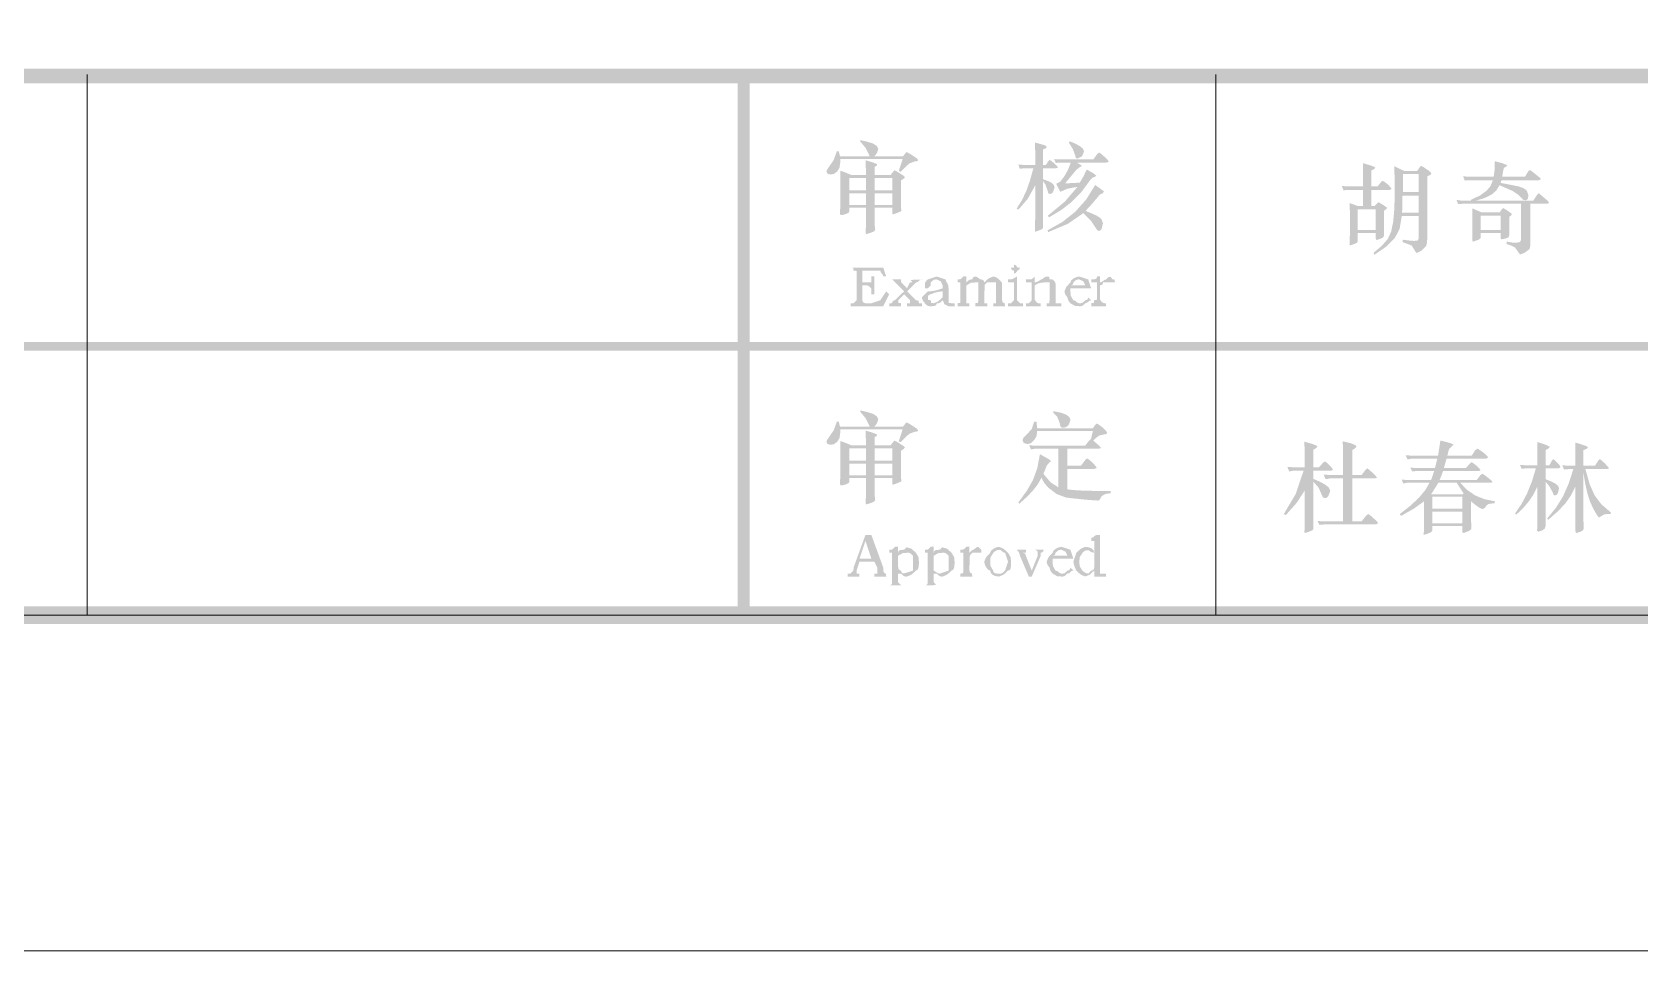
# Model space of a CAD drawing. Header units: millimetres. Extents: x 6 to 291, y 4 to 206.
# Drawn here: x 181.08 to 203.99, y 3.98 to 17.07 of the extents above; entities that cross this region are included whole.
import ezdxf

# ---------------------------------------------------------------- set-up
doc = ezdxf.new("R2010")
doc.units = ezdxf.units.MM
doc.layers.add('C00-00-00', color=7, linetype='Continuous')

msp = doc.modelspace()

# ---------------------------------------------------------------- hatches: boundary and pattern name
at = {"layer": 'C00-00-00'}
h = msp.add_hatch(color=256, dxfattribs=at)
h.dxf.hatch_style = 2
h.paths.add_polyline_path([(286.342664, 16.340669), (286.342664, 16.552333), (101.388337, 16.340669)])
h = msp.add_hatch(color=256, dxfattribs=at)
h.dxf.hatch_style = 2
h.paths.add_polyline_path([(286.342664, 16.552333), (101.388337, 16.340669), (101.388337, 16.552333)])
h = msp.add_hatch(color=256, dxfattribs=at)
h.dxf.hatch_style = 2
h.paths.add_polyline_path([(191.304328, 16.467664), (191.135006, 16.467664), (191.304328, 8.762999)])
h = msp.add_hatch(color=256, dxfattribs=at)
h.dxf.hatch_style = 2
h.paths.add_polyline_path([(191.135006, 16.467664), (191.304328, 8.762999), (191.135006, 8.762999)])
h = msp.add_hatch(color=256, dxfattribs=at)
h.paths.add_polyline_path([(193.016951, 15.301042), (192.958385, 15.420931), (192.879148, 15.516016), (192.88466, 15.532552), (192.988013, 15.507748), (193.066561, 15.482943), (193.118926, 15.448492), (193.138219, 15.405773), (193.121682, 15.356164), (193.103768, 15.324469), (193.077585, 15.301042), (193.490997, 15.301042), (193.529582, 15.350651), (193.540606, 15.361676), (193.5661, 15.350651), (193.612264, 15.323091), (193.661184, 15.290018), (193.689434, 15.273481), (193.70597, 15.24592), (193.694257, 15.233518), (193.661873, 15.229384), (193.584703, 15.201823), (193.535783, 15.159793), (193.457924, 15.080556), (193.430363, 15.09158), (193.485484, 15.262457), (192.598028, 15.262457), (192.598028, 15.223872), (192.586314, 15.140501), (192.553931, 15.086068), (192.507077, 15.051617), (192.460224, 15.041971), (192.416127, 15.052995), (192.39959, 15.086068), (192.407858, 15.110184), (192.432663, 15.146702), (192.502943, 15.249366), (192.548418, 15.3727), (192.575979, 15.3727), (192.592516, 15.301042)])
h.paths.add_polyline_path([(192.752368, 15.036459), (192.96183, 15.036459), (192.96183, 15.119141), (192.956318, 15.24592), (193.066561, 15.212848), (193.104457, 15.197689), (193.121682, 15.190799), (193.11617, 15.16875), (193.088609, 15.152214), (193.088609, 15.036459), (193.314608, 15.036459), (193.353193, 15.086068), (193.369729, 15.102604), (193.393845, 15.090891), (193.446899, 15.058507), (193.499265, 15.024745), (193.518557, 15.003386), (193.503399, 14.985471), (193.463436, 14.959289), (193.463436, 14.667144), (193.463436, 14.567926), (193.466192, 14.540365), (193.468948, 14.529341), (193.463436, 14.518316), (193.435875, 14.507292), (193.380753, 14.485243), (193.35526, 14.475597), (193.342168, 14.474219), (193.336656, 14.50178), (193.336656, 14.567926), (193.088609, 14.567926), (193.088609, 14.408073), (193.088609, 14.308854), (193.094122, 14.253733), (193.077585, 14.231684), (193.022464, 14.209636), (192.967342, 14.193099), (192.956318, 14.209636), (192.96183, 14.292318), (192.96183, 14.397049), (192.96183, 14.567926), (192.724807, 14.567926), (192.724807, 14.518316), (192.719295, 14.50178), (192.691734, 14.485243), (192.642125, 14.468707), (192.60354, 14.463195), (192.592516, 14.479731), (192.598028, 14.617535), (192.598028, 14.959289), (192.598028, 15.097092), (192.685533, 15.064708)])
h.paths.add_polyline_path([(192.724807, 14.815973), (192.96183, 14.815973), (192.96183, 14.992361), (192.724807, 14.992361)])
h.paths.add_polyline_path([(193.088609, 14.815973), (193.336656, 14.815973), (193.336656, 14.992361), (193.088609, 14.992361)])
h.paths.add_polyline_path([(192.96183, 14.771875), (192.724807, 14.771875), (192.724807, 14.606511), (192.96183, 14.606511)])
h.paths.add_polyline_path([(193.336656, 14.771875), (193.088609, 14.771875), (193.088609, 14.606511), (193.336656, 14.606511)])
h = msp.add_hatch(color=256, dxfattribs=at)
h.paths.add_polyline_path([(195.866368, 15.516016), (195.954046, 15.478895), (196.017952, 15.442291), (196.057054, 15.40672), (196.070318, 15.3727), (196.042757, 15.301042), (195.976611, 15.267969), (195.954563, 15.278993), (195.943538, 15.317578), (195.909776, 15.40784), (195.855344, 15.493967)])
h.paths.add_polyline_path([(195.348226, 15.130165), (195.215934, 15.130165), (195.1553, 15.124653), (195.133252, 15.185287), (195.199398, 15.179775), (195.375787, 15.179775), (195.375787, 15.345139), (195.370274, 15.499479), (195.469493, 15.47123), (195.519103, 15.455382), (195.541151, 15.433334), (195.525993, 15.416797), (195.48603, 15.400261), (195.48603, 15.179775), (195.530127, 15.179775), (195.557688, 15.229384), (195.579736, 15.251433), (195.600407, 15.23903), (195.645882, 15.201823), (195.685845, 15.163238), (195.701004, 15.14119), (195.667931, 15.130165), (195.48603, 15.130165), (195.48603, 14.975825), (195.563889, 14.946197), (195.612809, 14.920703), (195.64037, 14.892454), (195.651394, 14.86007), (195.629346, 14.793924), (195.610053, 14.771875), (195.590761, 14.766363), (195.5632, 14.771875), (195.552175, 14.81046), (195.519103, 14.9021), (195.48603, 14.948264), (195.48603, 14.281294), (195.473627, 14.264757), (195.43642, 14.248221), (195.395768, 14.233062), (195.375787, 14.226172), (195.370274, 14.237196), (195.370274, 14.314367), (195.375787, 14.42461), (195.375787, 14.887631), (195.266922, 14.693327), (195.133252, 14.540365), (195.111203, 14.556901), (195.188373, 14.681614), (195.249007, 14.81046), (195.298616, 14.951709)])
h.paths.add_polyline_path([(195.882905, 15.212848), (195.712028, 15.212848), (195.667931, 15.207335), (195.645882, 15.262457), (195.701004, 15.256945), (196.20261, 15.256945), (196.257731, 15.334115), (196.285292, 15.356164), (196.318365, 15.334115), (196.367974, 15.290018), (196.406559, 15.251433), (196.423096, 15.229384), (196.412071, 15.216982), (196.384511, 15.212848), (195.965587, 15.212848), (196.022776, 15.179775), (196.042757, 15.163238), (196.009684, 15.146702), (195.960075, 15.108117), (195.800222, 14.915191), (196.009684, 14.926216), (196.059294, 15.009587), (196.108903, 15.113629), (196.210878, 15.055062), (196.246707, 15.025434), (196.224658, 15.008898), (196.191585, 14.997874), (196.164024, 14.970313), (196.028977, 14.787723), (195.893929, 14.650608), (195.74579, 14.536231), (195.568712, 14.430122), (195.557688, 14.457683), (195.798155, 14.657498), (195.976611, 14.865582), (195.885661, 14.849734), (195.827783, 14.838021), (195.767149, 14.81046), (195.739589, 14.799436), (195.728564, 14.799436), (195.712028, 14.832509), (195.673443, 14.909679), (195.728564, 14.93724), (195.753369, 14.966868), (195.79471, 15.025434), (195.840874, 15.106739)])
h.paths.add_polyline_path([(196.059294, 14.490756), (195.839496, 14.339171), (195.557688, 14.22066), (195.552175, 14.248221), (195.761982, 14.365268), (195.944916, 14.510737), (196.100979, 14.686179), (196.23017, 14.893143), (196.288048, 14.851113), (196.329389, 14.821485), (196.354194, 14.801503), (196.334901, 14.771875), (196.308718, 14.764985), (196.290804, 14.749827), (196.183317, 14.622358), (196.092366, 14.523828), (196.181939, 14.486621), (196.246707, 14.457683), (196.290804, 14.430811), (196.318365, 14.408073), (196.340413, 14.34744), (196.323877, 14.275782), (196.306651, 14.248221), (196.285292, 14.237196), (196.259109, 14.248221), (196.241195, 14.275782), (196.166781, 14.387403)])
h = msp.add_hatch(color=256, dxfattribs=at)
h.paths.add_polyline_path([(200.046657, 14.823853), (199.831683, 14.823853), (199.793098, 14.820408), (199.771049, 14.812828), (199.743488, 14.878974), (199.815146, 14.873462), (200.046657, 14.873462), (200.046657, 15.0719), (200.046657, 15.204191), (200.173436, 15.165606), (200.210643, 15.149759), (200.223046, 15.138045), (200.207198, 15.12082), (200.162412, 15.09946), (200.162412, 14.873462), (200.256119, 14.873462), (200.305728, 14.939608), (200.327777, 14.950632), (200.35327, 14.93823), (200.399435, 14.901023), (200.439398, 14.859682), (200.454556, 14.834877), (200.426995, 14.823853), (200.162412, 14.823853), (200.162412, 14.592342), (200.212021, 14.592342), (200.245094, 14.630927), (200.267143, 14.647464), (200.287814, 14.636439), (200.333289, 14.608879), (200.373252, 14.580629), (200.38841, 14.564781), (200.376697, 14.547556), (200.344313, 14.526196), (200.344313, 14.30571), (200.344313, 14.249211), (200.344313, 14.217516), (200.344313, 14.167906), (200.333289, 14.145858), (200.289192, 14.123809), (200.239582, 14.107273), (200.228558, 14.129321), (200.228558, 14.206492), (199.969487, 14.206492), (199.969487, 14.090736), (199.958462, 14.068688), (199.908853, 14.046639), (199.859244, 14.030103), (199.853732, 14.046639), (199.859244, 14.189955), (199.859244, 14.515172), (199.853732, 14.636439), (199.974999, 14.592342), (200.046657, 14.592342)])
h.paths.add_polyline_path([(199.969487, 14.548245), (199.969487, 14.250589), (200.228558, 14.250589), (200.228558, 14.548245)])
h.paths.add_polyline_path([(200.597872, 14.449026), (200.568933, 14.271259), (200.498653, 14.134834), (200.379453, 14.016322), (200.206509, 13.897811), (200.195485, 13.925372), (200.316063, 14.028725), (200.399435, 14.123809), (200.448355, 14.231296), (200.476605, 14.371856), (200.491763, 14.541355), (200.498653, 14.752195), (200.495897, 14.96648), (200.493141, 15.160094), (200.630945, 15.093948), (200.818358, 15.093948), (200.856943, 15.14907), (200.87348, 15.165606), (200.890016, 15.158027), (200.923089, 15.138045), (200.989235, 15.093948), (201.022308, 15.060875), (201.00646, 15.03676), (200.961674, 15.016778), (200.961674, 14.129321), (200.95754, 14.066621), (200.945138, 14.024591), (200.878992, 13.958445), (200.834895, 13.93364), (200.807334, 13.925372), (200.790798, 13.94742), (200.741188, 14.030103), (200.608896, 14.079712), (200.614409, 14.112785), (200.712938, 14.100383), (200.774261, 14.096248), (200.82387, 14.101761), (200.840407, 14.129321), (200.840407, 14.449026)])
h.paths.add_polyline_path([(200.614409, 15.049851), (200.614409, 14.79078), (200.840407, 14.79078), (200.840407, 15.049851)])
h.paths.add_polyline_path([(200.608896, 14.74117), (200.603384, 14.498636), (200.840407, 14.498636), (200.840407, 14.74117)])
h = msp.add_hatch(color=256, dxfattribs=at)
h.paths.add_polyline_path([(201.897418, 14.961656), (201.555665, 14.961656), (201.495031, 14.956144), (201.472982, 15.016778), (201.54464, 15.011266), (201.908442, 15.011266), (201.920845, 15.102905), (201.924979, 15.231752), (202.02971, 15.204191), (202.068295, 15.189033), (202.090343, 15.182143), (202.101368, 15.165606), (202.073807, 15.14907), (202.053825, 15.135978), (202.046246, 15.110485), (202.02971, 15.011266), (202.354927, 15.011266), (202.404536, 15.093948), (202.426585, 15.104972), (202.459658, 15.082924), (202.520291, 15.033314), (202.569901, 14.994729), (202.580925, 14.972681), (202.553364, 14.961656), (202.018685, 14.961656), (202.007661, 14.923071), (202.155111, 14.894133), (202.26122, 14.873462), (202.3315, 14.847968), (202.376975, 14.818341), (202.404536, 14.746683), (202.393512, 14.691561), (202.365951, 14.675025), (202.332878, 14.680537), (202.305317, 14.708097), (202.252263, 14.757707), (202.178538, 14.807316), (201.991125, 14.889998), (201.946338, 14.815584), (201.880882, 14.757707), (201.784419, 14.709475), (201.654883, 14.669512), (202.470682, 14.669512), (202.531316, 14.757707), (202.547852, 14.774243), (202.5637, 14.765975), (202.591949, 14.74117), (202.663607, 14.680537), (202.688412, 14.654354), (202.69668, 14.636439), (202.669119, 14.625415), (202.432097, 14.625415), (202.432097, 14.046639), (202.421073, 13.980493), (202.354927, 13.930884), (202.308762, 13.910902), (202.283269, 13.903323), (202.266732, 13.925372), (202.211611, 14.002542), (202.163379, 14.027347), (202.090343, 14.052151), (202.095856, 14.085224), (202.174404, 14.072822), (202.228147, 14.068688), (202.283269, 14.079712), (202.299805, 14.112785), (202.299805, 14.625415), (201.461958, 14.625415), (201.401324, 14.619903), (201.379276, 14.680537), (201.445422, 14.669512), (201.583225, 14.669512), (201.583225, 14.680537), (201.718962, 14.746683), (201.809224, 14.812828), (201.863656, 14.878974)])
h.paths.add_polyline_path([(201.732053, 14.504148), (201.996637, 14.504148), (202.024198, 14.548245), (202.040734, 14.564781), (202.057271, 14.557202), (202.090343, 14.537221), (202.145465, 14.498636), (202.167514, 14.476587), (202.156489, 14.459362), (202.128928, 14.438002), (202.128928, 14.300198), (202.128928, 14.173419), (202.117904, 14.145858), (202.073807, 14.129321), (202.018685, 14.118297), (202.007661, 14.134834), (202.007661, 14.206492), (201.721029, 14.206492), (201.721029, 14.140346), (201.715517, 14.129321), (201.693468, 14.112785), (201.643859, 14.096248), (201.610786, 14.085224), (201.605274, 14.101761), (201.605274, 14.156882), (201.605274, 14.239564), (201.605274, 14.443514), (201.605274, 14.559269)])
h.paths.add_polyline_path([(202.007661, 14.250589), (202.007661, 14.454538), (201.721029, 14.454538), (201.721029, 14.250589)])
h = msp.add_hatch(color=256, dxfattribs=at)
h.paths.add_polyline_path([(195.029665, 13.716007), (195.050832, 13.716007), (195.071999, 13.716007), (195.071999, 13.737174), (195.071999, 13.75834), (195.096473, 13.751726), (195.10904, 13.737174), (195.113671, 13.722622), (195.135499, 13.716007), (195.156665, 13.716007), (195.150051, 13.691533), (195.135499, 13.678965), (195.120947, 13.674335), (195.10904, 13.652507), (195.096473, 13.637955), (195.071999, 13.63134), (195.071999, 13.652507), (195.071999, 13.673674), (195.050832, 13.678965), (195.03628, 13.691533)])
h.paths.add_polyline_path([(194.987332, 13.50434), (194.987332, 13.546674), (195.050832, 13.551965), (195.114332, 13.589007), (195.114332, 13.25034), (195.132191, 13.232481), (195.156665, 13.208007), (195.198999, 13.208007), (195.198999, 13.165674), (194.987332, 13.165674), (194.987332, 13.208007), (195.029665, 13.208007), (195.047525, 13.225866), (195.071999, 13.25034), (195.071999, 13.292674), (195.071999, 13.50434)])
h = msp.add_hatch(color=256, dxfattribs=at)
h.dxf.hatch_style = 2
h.paths.add_polyline_path([(192.743661, 13.716007), (193.209328, 13.716007), (193.251661, 13.589007), (193.209328, 13.589007), (193.202713, 13.614142), (193.188161, 13.63134), (193.173609, 13.648538), (193.166995, 13.673674), (193.039995, 13.673674), (192.912995, 13.673674), (192.912995, 13.50434), (192.955328, 13.50434), (192.997661, 13.50434), (193.039995, 13.50434), (193.039995, 13.530799), (193.039995, 13.589007), (193.082328, 13.589007), (193.082328, 13.335007), (193.039995, 13.335007), (193.039995, 13.37734), (193.039995, 13.398507), (193.039995, 13.419674), (193.014859, 13.444148), (192.997661, 13.456715), (192.980463, 13.461346), (192.955328, 13.462007), (192.912995, 13.462007), (192.912995, 13.292674), (192.912995, 13.255632), (192.913656, 13.243726), (192.918286, 13.229174), (192.930854, 13.214622), (192.955328, 13.208007), (193.039995, 13.208007), (193.103495, 13.229174), (193.166995, 13.25034), (193.209328, 13.31384), (193.251661, 13.37734), (193.293995, 13.335007), (193.209328, 13.165674), (192.743661, 13.165674), (192.743661, 13.208007), (192.785995, 13.208007), (192.803854, 13.225866), (192.828328, 13.25034), (192.828328, 13.292674), (192.828328, 13.63134), (192.828328, 13.668382), (192.785995, 13.673674), (192.780703, 13.710715)])
h = msp.add_hatch(color=256, dxfattribs=at)
h.dxf.hatch_style = 2
h.paths.add_polyline_path([(193.336326, 13.54667), (193.505659, 13.54667), (193.484492, 13.54667), (193.463326, 13.54667), (193.463326, 13.509628), (193.547992, 13.41967), (193.590326, 13.504336), (193.627367, 13.504336), (193.611492, 13.525503), (193.59694, 13.540055), (193.759659, 13.54667), (193.734524, 13.540055), (193.717326, 13.525503), (193.700128, 13.510951), (193.674992, 13.504336), (193.547992, 13.377336), (193.674992, 13.250336), (193.712034, 13.245045), (193.717326, 13.208003), (193.738492, 13.208003), (193.759659, 13.208003), (193.759659, 13.16567), (193.547992, 13.16567), (193.547992, 13.208003), (193.590326, 13.208003), (193.590326, 13.250336), (193.505659, 13.335003), (193.420992, 13.250336), (193.426284, 13.213295), (193.463326, 13.208003), (193.463326, 13.16567), (193.293992, 13.16567), (193.293992, 13.208003), (193.331034, 13.208003), (193.34294, 13.232477), (193.357492, 13.245045), (193.372044, 13.249675), (193.505659, 13.377336), (193.378659, 13.504336), (193.354185, 13.52881)])
h = msp.add_hatch(color=256, dxfattribs=at)
h.paths.add_polyline_path([(194.056001, 13.419675), (194.056001, 13.462008), (194.029542, 13.520217), (193.971334, 13.546675), (193.946198, 13.546013), (193.929001, 13.541383), (193.911803, 13.528816), (193.886667, 13.504342), (193.886667, 13.462008), (193.868808, 13.444149), (193.844334, 13.419675), (193.823167, 13.419675), (193.802001, 13.419675), (193.802001, 13.456717), (193.802662, 13.487144), (193.807292, 13.504342), (193.81986, 13.52154), (193.844334, 13.546675), (193.907834, 13.567842), (193.971334, 13.589008), (194.034834, 13.567842), (194.098334, 13.546675), (194.104948, 13.520878), (194.119501, 13.49905), (194.134053, 13.469284), (194.140667, 13.419675), (194.140667, 13.292675), (194.140667, 13.255633), (194.140667, 13.2133), (194.183001, 13.208008), (194.225334, 13.208008), (194.225334, 13.165675), (194.183001, 13.165675), (194.140667, 13.165675), (194.082459, 13.192133), (194.056001, 13.250342), (194.030865, 13.225868), (194.013667, 13.2133), (193.996469, 13.20867), (193.971334, 13.208008), (193.964058, 13.183534), (193.944876, 13.170967), (193.917756, 13.166336), (193.886667, 13.165675), (193.861532, 13.166336), (193.844334, 13.170967), (193.827136, 13.183534), (193.802001, 13.208008), (193.780834, 13.234467), (193.766282, 13.261586), (193.759667, 13.292675), (193.786126, 13.319133), (193.813245, 13.346253), (193.844334, 13.377342), (193.877407, 13.378003), (193.918417, 13.382633), (193.975303, 13.395201)])
h.paths.add_polyline_path([(194.056001, 13.377342), (193.993823, 13.370727), (193.939584, 13.356175), (193.901219, 13.341623), (193.886667, 13.335008), (193.862193, 13.328394), (193.849626, 13.313842), (193.844995, 13.29929), (193.849626, 13.255633), (193.886667, 13.250342), (193.891959, 13.2133), (193.929001, 13.208008), (193.992501, 13.234467), (194.056001, 13.292675)])
h = msp.add_hatch(color=256, dxfattribs=at)
h.dxf.hatch_style = 2
h.paths.add_polyline_path([(194.267664, 13.504343), (194.267664, 13.546677), (194.292799, 13.547338), (194.309997, 13.551968), (194.327195, 13.564536), (194.352331, 13.58901), (194.394664, 13.58901), (194.394664, 13.504343), (194.419799, 13.528817), (194.436997, 13.541385), (194.454195, 13.546015), (194.479331, 13.546677), (194.485945, 13.571151), (194.500497, 13.583718), (194.515049, 13.588349), (194.546799, 13.582396), (194.563997, 13.567843), (194.581195, 13.553291), (194.606331, 13.546677), (194.627497, 13.541385), (194.642049, 13.528817), (194.648664, 13.504343), (194.712164, 13.562552), (194.775664, 13.58901), (194.806753, 13.582396), (194.833872, 13.567843), (194.853055, 13.553291), (194.884805, 13.521541), (194.897372, 13.504343), (194.902003, 13.487146), (194.902664, 13.46201), (194.902664, 13.292677), (194.902664, 13.255635), (194.909279, 13.22587), (194.923831, 13.213302), (194.938383, 13.208672), (194.944997, 13.165677), (194.775664, 13.165677), (194.775664, 13.20801), (194.796831, 13.20801), (194.817997, 13.20801), (194.817997, 13.250343), (194.817997, 13.292677), (194.817997, 13.46201), (194.817997, 13.483177), (194.817997, 13.504343), (194.796831, 13.504343), (194.775664, 13.504343), (194.733331, 13.504343), (194.690997, 13.504343), (194.669831, 13.483177), (194.655279, 13.468625), (194.648664, 13.292677), (194.648664, 13.250343), (194.648664, 13.20801), (194.669831, 13.20801), (194.690997, 13.20801), (194.690997, 13.165677), (194.521664, 13.165677), (194.521664, 13.20801), (194.558706, 13.213302), (194.563997, 13.250343), (194.563997, 13.292677), (194.563997, 13.46201), (194.563997, 13.483177), (194.563997, 13.504343), (194.542831, 13.504343), (194.521664, 13.504343), (194.458164, 13.499052), (194.394664, 13.46201), (194.394664, 13.250343), (194.394664, 13.20801), (194.415831, 13.20801), (194.436997, 13.20801), (194.436997, 13.165677), (194.267664, 13.165677), (194.267664, 13.20801), (194.304706, 13.213302), (194.309997, 13.250343), (194.309997, 13.292677), (194.309997, 13.504343)])
h = msp.add_hatch(color=256, dxfattribs=at)
h.dxf.hatch_style = 2
h.paths.add_polyline_path([(195.241329, 13.504343), (195.241329, 13.546677), (195.278371, 13.546677), (195.308798, 13.547338), (195.325996, 13.551968), (195.343193, 13.564536), (195.368329, 13.58901), (195.368329, 13.504343), (195.399417, 13.510958), (195.426537, 13.52551), (195.445719, 13.540062), (195.478131, 13.553291), (195.495329, 13.567843), (195.512527, 13.582396), (195.537662, 13.58901), (195.574704, 13.583718), (195.579996, 13.546677), (195.617037, 13.546677), (195.628943, 13.540062), (195.643496, 13.52551), (195.658048, 13.510958), (195.664662, 13.483177), (195.664662, 13.46201), (195.664662, 13.292677), (195.664662, 13.255635), (195.664662, 13.229177), (195.664662, 13.20801), (195.706996, 13.20801), (195.749329, 13.20801), (195.749329, 13.165677), (195.537662, 13.165677), (195.537662, 13.20801), (195.574704, 13.20801), (195.579996, 13.250343), (195.579996, 13.292677), (195.579996, 13.419677), (195.579996, 13.46201), (195.579996, 13.504343), (195.542954, 13.504343), (195.499298, 13.503682), (195.452996, 13.499052), (195.406693, 13.486484), (195.368329, 13.46201), (195.368329, 13.292677), (195.368329, 13.255635), (195.392803, 13.22587), (195.405371, 13.213302), (195.415954, 13.20801), (195.452996, 13.20801), (195.452996, 13.165677), (195.241329, 13.165677), (195.241329, 13.20801), (195.278371, 13.20801), (195.290277, 13.214625), (195.304829, 13.229177), (195.319381, 13.243729), (195.325996, 13.255635), (195.325996, 13.292677), (195.325996, 13.504343)])
h = msp.add_hatch(color=256, dxfattribs=at)
h.paths.add_polyline_path([(196.130341, 13.292664), (196.172674, 13.250331), (196.147539, 13.243716), (196.130341, 13.229164), (196.113143, 13.214612), (196.088008, 13.207997), (196.062872, 13.183523), (196.045674, 13.170956), (196.028476, 13.166325), (196.003341, 13.165664), (195.939841, 13.170956), (195.876341, 13.207997), (195.855174, 13.234456), (195.840622, 13.261575), (195.834008, 13.292664), (195.812841, 13.319122), (195.798289, 13.346242), (195.791674, 13.377331), (195.818133, 13.440831), (195.876341, 13.504331), (195.890232, 13.535419), (195.923966, 13.562539), (195.965638, 13.581721), (196.003341, 13.588997), (196.066841, 13.567831), (196.130341, 13.546664), (196.151508, 13.483164), (196.172674, 13.419664), (195.876341, 13.419664), (195.876341, 13.382622), (195.881633, 13.313831), (195.918674, 13.250331), (195.94381, 13.243716), (195.961008, 13.229164), (195.978206, 13.214612), (196.003341, 13.207997), (196.028476, 13.208659), (196.045674, 13.213289), (196.062872, 13.225857), (196.088008, 13.250331), (196.109174, 13.255622), (196.123726, 13.26819)])
h.paths.add_polyline_path([(196.088008, 13.461997), (196.061549, 13.520206), (196.003341, 13.546664), (195.978206, 13.546002), (195.961008, 13.541372), (195.94381, 13.528804), (195.918674, 13.504331), (195.913383, 13.483164), (195.900815, 13.468612), (195.876341, 13.461997)])
h = msp.add_hatch(color=256, dxfattribs=at)
h.dxf.hatch_style = 2
h.paths.add_polyline_path([(196.172667, 13.504343), (196.172667, 13.546677), (196.203756, 13.547338), (196.230876, 13.551968), (196.250058, 13.564536), (196.257334, 13.58901), (196.299667, 13.58901), (196.299667, 13.504343), (196.324803, 13.510958), (196.342001, 13.52551), (196.359198, 13.540062), (196.384334, 13.546677), (196.405501, 13.567843), (196.420053, 13.582396), (196.451141, 13.582396), (196.463709, 13.567843), (196.468339, 13.553291), (196.506042, 13.541385), (196.511334, 13.504343), (196.469001, 13.504343), (196.447834, 13.504343), (196.426667, 13.504343), (196.384334, 13.504343), (196.342001, 13.504343), (196.336709, 13.483177), (196.324141, 13.468625), (196.299667, 13.46201), (196.299667, 13.292677), (196.299667, 13.255635), (196.324803, 13.22587), (196.342001, 13.213302), (196.359198, 13.208672), (196.384334, 13.20801), (196.384334, 13.165677), (196.172667, 13.165677), (196.172667, 13.20801), (196.209709, 13.213302), (196.215001, 13.250343), (196.252042, 13.255635), (196.257334, 13.292677), (196.257334, 13.504343)])
h = msp.add_hatch(color=256, dxfattribs=at)
h.dxf.hatch_style = 2
h.paths.add_polyline_path([(139.784669, 12.657674), (139.784669, 12.530663), (286.342664, 12.657674)])
h = msp.add_hatch(color=256, dxfattribs=at)
h.dxf.hatch_style = 2
h.paths.add_polyline_path([(139.784669, 12.530663), (286.342664, 12.657674), (286.342664, 12.530663)])
h = msp.add_hatch(color=256, dxfattribs=at)
h.dxf.hatch_style = 2
h.paths.add_polyline_path([(139.784669, 12.657674), (139.784669, 12.530663), (286.342664, 12.657674)])
h = msp.add_hatch(color=256, dxfattribs=at)
h.dxf.hatch_style = 2
h.paths.add_polyline_path([(139.784669, 12.530663), (286.342664, 12.657674), (286.342664, 12.530663)])
h = msp.add_hatch(color=256, dxfattribs=at)
h.paths.add_polyline_path([(193.016951, 11.448831), (192.958385, 11.56872), (192.879148, 11.663805), (192.88466, 11.680341), (192.988013, 11.655536), (193.066561, 11.630732), (193.118926, 11.596281), (193.138219, 11.553562), (193.121682, 11.503952), (193.103768, 11.472257), (193.077585, 11.448831), (193.490997, 11.448831), (193.529582, 11.49844), (193.540606, 11.509464), (193.5661, 11.49844), (193.612264, 11.470879), (193.661184, 11.437806), (193.689434, 11.42127), (193.70597, 11.393709), (193.694257, 11.381307), (193.661873, 11.377173), (193.584703, 11.349612), (193.535783, 11.307582), (193.457924, 11.228345), (193.430363, 11.239369), (193.485484, 11.410246), (192.598028, 11.410246), (192.598028, 11.371661), (192.586314, 11.288289), (192.553931, 11.233857), (192.507077, 11.199406), (192.460224, 11.18976), (192.416127, 11.200784), (192.39959, 11.233857), (192.407858, 11.257972), (192.432663, 11.29449), (192.502943, 11.397154), (192.548418, 11.520489), (192.575979, 11.520489), (192.592516, 11.448831)])
h.paths.add_polyline_path([(192.752368, 11.184247), (192.96183, 11.184247), (192.96183, 11.26693), (192.956318, 11.393709), (193.066561, 11.360636), (193.104457, 11.345478), (193.121682, 11.338588), (193.11617, 11.316539), (193.088609, 11.300003), (193.088609, 11.184247), (193.314608, 11.184247), (193.353193, 11.233857), (193.369729, 11.250393), (193.393845, 11.23868), (193.446899, 11.206296), (193.499265, 11.172534), (193.518557, 11.151174), (193.503399, 11.13326), (193.463436, 11.107077), (193.463436, 10.814933), (193.463436, 10.715714), (193.466192, 10.688154), (193.468948, 10.677129), (193.463436, 10.666105), (193.435875, 10.655081), (193.380753, 10.633032), (193.35526, 10.623386), (193.342168, 10.622008), (193.336656, 10.649569), (193.336656, 10.715714), (193.088609, 10.715714), (193.088609, 10.555862), (193.088609, 10.456643), (193.094122, 10.401522), (193.077585, 10.379473), (193.022464, 10.357424), (192.967342, 10.340888), (192.956318, 10.357424), (192.96183, 10.440107), (192.96183, 10.544838), (192.96183, 10.715714), (192.724807, 10.715714), (192.724807, 10.666105), (192.719295, 10.649569), (192.691734, 10.633032), (192.642125, 10.616496), (192.60354, 10.610984), (192.592516, 10.62752), (192.598028, 10.765324), (192.598028, 11.107077), (192.598028, 11.244881), (192.685533, 11.212497)])
h.paths.add_polyline_path([(192.724807, 10.963761), (192.96183, 10.963761), (192.96183, 11.14015), (192.724807, 11.14015)])
h.paths.add_polyline_path([(193.088609, 10.963761), (193.336656, 10.963761), (193.336656, 11.14015), (193.088609, 11.14015)])
h.paths.add_polyline_path([(192.96183, 10.919664), (192.724807, 10.919664), (192.724807, 10.754299), (192.96183, 10.754299)])
h.paths.add_polyline_path([(193.336656, 10.919664), (193.088609, 10.919664), (193.088609, 10.754299), (193.336656, 10.754299)])
h = msp.add_hatch(color=256, dxfattribs=at)
h.paths.add_polyline_path([(195.634858, 11.669317), (195.740192, 11.648732), (195.81607, 11.620397), (195.861976, 11.584826), (195.877392, 11.542537), (195.849832, 11.470879), (195.812625, 11.441252), (195.767149, 11.432294), (195.739589, 11.443319), (195.73132, 11.465367), (195.723052, 11.503952), (195.690668, 11.586635), (195.629346, 11.65278)])
h.paths.add_polyline_path([(195.403347, 11.426782), (196.197097, 11.426782), (196.235682, 11.481904), (196.252219, 11.492928), (196.281158, 11.47777), (196.334901, 11.437806), (196.384511, 11.388886), (196.401047, 11.360636), (196.389334, 11.343411), (196.35695, 11.338588), (196.285292, 11.322051), (196.248085, 11.29449), (196.20261, 11.250393), (196.284603, 11.179424), (196.312853, 11.145662), (196.285292, 11.134638), (195.833295, 11.134638), (195.833295, 10.892103), (196.026221, 10.892103), (196.092366, 10.980298), (196.114415, 10.996834), (196.140598, 10.980987), (196.191585, 10.936201), (196.236371, 10.88728), (196.252219, 10.85903), (196.219146, 10.848006), (195.833295, 10.848006), (195.833295, 10.555862), (195.899441, 10.547766), (195.990392, 10.540704), (196.106147, 10.535708), (196.246707, 10.533813), (196.340413, 10.533813), (196.450656, 10.533813), (196.450656, 10.50074), (196.392779, 10.49385), (196.351438, 10.478692), (196.317676, 10.453887), (196.296316, 10.412546), (196.274267, 10.39601), (196.19503, 10.400144), (196.053781, 10.412546), (195.905642, 10.428393), (195.811247, 10.440107), (195.678955, 10.489716), (195.557688, 10.583423), (195.504633, 10.646123), (195.463981, 10.721227), (195.407481, 10.622008), (195.342714, 10.539326), (195.26072, 10.45182), (195.149788, 10.351912), (195.133252, 10.368449), (195.252452, 10.530368), (195.342714, 10.688154), (195.404725, 10.858341), (195.441932, 11.057468), (195.519792, 11.013371), (195.568712, 10.98581), (195.601785, 10.958249), (195.579736, 10.941713), (195.541151, 10.897615), (195.491542, 10.776348), (195.594895, 10.655081), (195.706516, 10.583423), (195.706516, 11.134638), (195.370274, 11.134638), (195.315153, 11.123614), (195.287592, 11.184247), (195.35925, 11.178735), (196.086854, 11.178735), (196.147488, 11.255905), (196.169537, 11.272442), (196.197097, 11.388197), (195.403347, 11.388197), (195.393701, 11.313783), (195.35925, 11.255905), (195.312397, 11.213875), (195.265544, 11.200784), (195.210422, 11.21732), (195.193886, 11.255905), (195.206977, 11.292423), (195.249007, 11.333076), (195.326177, 11.415758), (195.35925, 11.520489), (195.392323, 11.520489)])
h = msp.add_hatch(color=256, dxfattribs=at)
h.paths.add_polyline_path([(199.761159, 10.711454), (199.573746, 10.711454), (199.513112, 10.70043), (199.485551, 10.766576), (199.557209, 10.761064), (199.761159, 10.761064), (199.761159, 11.108329), (199.758403, 11.195146), (199.755647, 11.240621), (199.871402, 11.21306), (199.937548, 11.1855), (199.954084, 11.168963), (199.938237, 11.145537), (199.893451, 11.113842), (199.893451, 10.761064), (200.025742, 10.761064), (200.086376, 10.838234), (200.108425, 10.85477), (200.129784, 10.838923), (200.180083, 10.794137), (200.229692, 10.743838), (200.246229, 10.722479), (200.213156, 10.711454), (199.893451, 10.711454), (199.893451, 10.099606), (200.025742, 10.099606), (200.091888, 10.182288), (200.119449, 10.204336), (200.145632, 10.188489), (200.196619, 10.143703), (200.246229, 10.097538), (200.262765, 10.072045), (200.229692, 10.055508), (199.485551, 10.055508), (199.424918, 10.049996), (199.397357, 10.105118), (199.469015, 10.099606), (199.761159, 10.099606)])
h.paths.add_polyline_path([(199.336723, 10.871307), (199.419406, 10.871307), (199.480039, 10.937453), (199.502088, 10.953989), (199.526893, 10.938831), (199.568234, 10.898868), (199.605441, 10.857527), (199.617843, 10.832722), (199.595794, 10.821698), (199.336723, 10.821698), (199.336723, 10.705942), (199.43043, 10.664601), (199.5076, 10.62326), (199.559966, 10.58123), (199.579258, 10.535066), (199.551697, 10.457895), (199.526893, 10.435847), (199.502088, 10.430335), (199.474527, 10.441359), (199.452479, 10.490968), (199.413893, 10.579163), (199.336723, 10.667357), (199.336723, 9.989362), (199.325699, 9.972826), (199.270577, 9.950777), (199.220968, 9.934241), (199.209944, 9.945265), (199.215456, 10.005899), (199.215456, 10.132678), (199.215456, 10.540578), (199.103146, 10.366256), (198.94536, 10.1878), (198.9178, 10.204336), (199.087298, 10.490279), (199.198919, 10.821698), (199.055604, 10.821698), (198.99497, 10.810673), (198.967409, 10.876819), (199.039067, 10.871307), (199.215456, 10.871307), (199.215456, 11.075257), (199.209944, 11.235109), (199.325699, 11.202036), (199.380821, 11.179987), (199.397357, 11.163451), (199.38151, 11.145537), (199.336723, 11.119354)])
h = msp.add_hatch(color=256, dxfattribs=at)
h.paths.add_polyline_path([(201.104802, 10.992574), (200.735488, 10.992574), (200.680366, 10.98155), (200.652806, 11.042184), (200.724464, 11.036671), (201.115827, 11.036671), (201.148899, 11.251645), (201.229342, 11.232095), (201.288081, 11.215127), (201.324083, 11.201261), (201.336313, 11.191012), (201.308752, 11.163451), (201.275679, 11.13589), (201.263966, 11.102817), (201.248118, 11.036671), (201.595384, 11.036671), (201.644993, 11.113842), (201.678066, 11.13589), (201.702871, 11.120732), (201.760748, 11.080769), (201.813114, 11.034604), (201.832406, 11.009111), (201.799333, 10.992574), (201.237094, 10.992574), (201.198509, 10.860283), (201.512702, 10.860283), (201.562311, 10.915404), (201.589872, 10.942965), (201.615365, 10.930563), (201.66153, 10.893356), (201.706316, 10.852014), (201.722163, 10.82721), (201.694603, 10.816185), (201.187485, 10.816185), (201.137875, 10.689406), (201.667042, 10.689406), (201.716651, 10.755552), (201.744212, 10.7776), (201.773151, 10.762442), (201.826894, 10.722479), (201.876504, 10.681138), (201.89304, 10.656333), (201.859967, 10.650821), (201.430019, 10.650821), (201.529238, 10.547468), (201.644993, 10.46892), (201.777285, 10.415176), (201.926113, 10.386237), (201.920601, 10.358677), (201.837919, 10.347652), (201.806224, 10.326293), (201.782797, 10.292531), (201.749724, 10.275994), (201.726986, 10.282368), (201.691846, 10.302177), (201.644304, 10.336456), (201.58436, 10.386237), (201.58436, 10.132678), (201.589872, 10.044484), (201.589872, 10.000387), (201.58436, 9.98385), (201.562311, 9.967314), (201.512702, 9.945265), (201.474116, 9.934241), (201.463092, 9.945265), (201.463092, 10.03346), (201.033144, 10.03346), (201.033144, 9.972826), (201.027632, 9.95629), (201.005583, 9.939753), (200.950462, 9.917704), (200.911877, 9.90668), (200.911877, 9.923217), (200.917389, 10.06102), (200.917389, 10.386237), (200.768561, 10.279439), (200.58666, 10.176776), (200.570123, 10.204336), (200.720932, 10.322159), (200.842286, 10.435847), (200.933667, 10.545401), (200.994559, 10.650821), (200.680366, 10.650821), (200.619733, 10.639796), (200.597684, 10.694918), (200.66383, 10.689406), (201.016608, 10.689406), (201.060705, 10.816185), (200.801634, 10.816185), (200.746512, 10.810673), (200.718952, 10.865795), (200.79061, 10.860283), (201.071729, 10.860283)])
h.paths.add_polyline_path([(201.121339, 10.650821), (201.016608, 10.485456), (201.463092, 10.485456), (201.479629, 10.496481), (201.38041, 10.650821)])
h.paths.add_polyline_path([(201.463092, 10.281507), (201.463092, 10.452383), (201.033144, 10.452383), (201.033144, 10.281507)])
h.paths.add_polyline_path([(201.463092, 10.072045), (201.463092, 10.237409), (201.033144, 10.237409), (201.033144, 10.072045)])
h = msp.add_hatch(color=256, dxfattribs=at)
h.paths.add_polyline_path([(202.646981, 10.898868), (202.702102, 10.898868), (202.740687, 10.970526), (202.757224, 10.987062), (202.774449, 10.97466), (202.812345, 10.937453), (202.849552, 10.896112), (202.861955, 10.871307), (202.834394, 10.85477), (202.646981, 10.85477), (202.646981, 10.70043), (202.724151, 10.670113), (202.784785, 10.639796), (202.824748, 10.606724), (202.839906, 10.573651), (202.82337, 10.501993), (202.805455, 10.477188), (202.779273, 10.46892), (202.762736, 10.474432), (202.751712, 10.507505), (202.699346, 10.603967), (202.646981, 10.667357), (202.646981, 10.027948), (202.635957, 9.994875), (202.591859, 9.967314), (202.54225, 9.950777), (202.525713, 9.967314), (202.531226, 10.03346), (202.531226, 10.11063), (202.531226, 10.595699), (202.474726, 10.480633), (202.409958, 10.386237), (202.33141, 10.291842), (202.228057, 10.193312), (202.211521, 10.209849), (202.304538, 10.346274), (202.385154, 10.499237), (202.453366, 10.668735), (202.509177, 10.85477), (202.365861, 10.85477), (202.305227, 10.849258), (202.283179, 10.90438), (202.354837, 10.898868), (202.531226, 10.898868), (202.531226, 11.069744), (202.531226, 11.229597), (202.607621, 11.205998), (202.662828, 11.1855), (202.696332, 11.169135), (202.707615, 11.157939), (202.691767, 11.140024), (202.646981, 11.113842)])
h.paths.add_polyline_path([(203.214733, 10.843746), (203.276744, 10.627394), (203.347024, 10.46892), (203.442109, 10.343518), (203.578535, 10.226385), (203.573023, 10.204336), (203.51859, 10.203647), (203.484828, 10.198824), (203.435219, 10.171264), (203.41317, 10.154727), (203.400854, 10.163168), (203.380786, 10.189178), (203.353484, 10.233792), (203.319463, 10.298043), (203.280189, 10.383998), (203.245049, 10.493724), (203.214044, 10.628255), (203.187172, 10.788625), (203.187172, 10.11063), (203.192684, 10.000387), (203.180282, 9.971448), (203.143075, 9.950777), (203.102422, 9.938375), (203.082441, 9.934241), (203.071417, 9.967314), (203.071417, 10.595699), (203.00596, 10.464097), (202.928101, 10.353165), (202.821303, 10.241543), (202.685566, 10.121654), (202.669029, 10.138191), (202.796498, 10.295287), (202.895028, 10.452383), (202.973576, 10.629461), (203.043856, 10.843746), (202.972198, 10.843746), (202.911564, 10.838234), (202.884003, 10.898868), (202.955661, 10.893356), (203.071417, 10.893356), (203.071417, 11.064232), (203.071417, 11.224085), (203.187172, 11.186189), (203.236781, 11.168963), (203.253318, 11.152427), (203.236781, 11.135201), (203.187172, 11.113842), (203.187172, 10.893356), (203.352536, 10.893356), (203.402146, 10.970526), (203.418682, 10.987062), (203.444176, 10.971215), (203.49034, 10.926428), (203.535126, 10.880264), (203.550974, 10.85477), (203.517901, 10.843746)])
h = msp.add_hatch(color=256, dxfattribs=at)
h.paths.add_polyline_path([(192.955341, 9.906001), (193.040008, 9.906001), (193.209341, 9.440334), (193.209341, 9.403292), (193.215956, 9.373527), (193.230508, 9.360959), (193.24506, 9.356329), (193.251674, 9.313334), (193.082341, 9.313334), (193.082341, 9.355667), (193.124674, 9.355667), (193.124674, 9.376834), (193.124674, 9.398001), (193.124674, 9.440334), (193.082341, 9.525001), (192.870674, 9.525001), (192.828341, 9.398001), (192.828341, 9.376834), (192.828341, 9.355667), (192.849508, 9.355667), (192.870674, 9.355667), (192.870674, 9.313334), (192.701341, 9.313334), (192.701341, 9.355667), (192.738383, 9.355667), (192.768148, 9.380803), (192.780716, 9.398001), (192.785346, 9.415199), (192.786008, 9.440334)])
h.paths.add_polyline_path([(192.870674, 9.567334), (193.040008, 9.567334), (192.955341, 9.821334)])
h = msp.add_hatch(color=256, dxfattribs=at)
h.paths.add_polyline_path([(196.172667, 9.821332), (196.172667, 9.863665), (196.197803, 9.87028), (196.215001, 9.884832), (196.232198, 9.899384), (196.257334, 9.905999), (196.299667, 9.905999), (196.299667, 9.440332), (196.299667, 9.40329), (196.299667, 9.376832), (196.299667, 9.355665), (196.336709, 9.355665), (196.384334, 9.355665), (196.384334, 9.313332), (196.215001, 9.313332), (196.215001, 9.397999), (196.151501, 9.33979), (196.088001, 9.313332), (196.024501, 9.33979), (195.961001, 9.397999), (195.954386, 9.411889), (195.939834, 9.445624), (195.925282, 9.487295), (195.918667, 9.524999), (195.939834, 9.588499), (195.961001, 9.651999), (196.024501, 9.710207), (196.088001, 9.736665), (196.143563, 9.729389), (196.183251, 9.710207), (196.207063, 9.683087), (196.215001, 9.651999), (196.215001, 9.821332)])
h.paths.add_polyline_path([(196.215001, 9.440332), (196.215001, 9.567332), (196.215001, 9.62554), (196.215001, 9.651999), (196.183912, 9.658613), (196.156792, 9.673165), (196.13761, 9.687717), (196.099245, 9.687717), (196.072126, 9.673165), (196.052943, 9.658613), (196.008626, 9.588499), (196.003334, 9.524999), (196.008626, 9.461499), (196.045667, 9.397999), (196.072126, 9.376832), (196.099245, 9.36228), (196.130334, 9.355665), (196.148193, 9.373525), (196.172667, 9.397999), (196.193834, 9.40329), (196.208386, 9.415858)])
h = msp.add_hatch(color=256, dxfattribs=at)
h.paths.add_polyline_path([(193.293999, 9.651995), (193.293999, 9.694328), (193.319135, 9.69499), (193.336333, 9.69962), (193.353531, 9.712188), (193.378666, 9.736661), (193.420999, 9.736661), (193.420999, 9.651995), (193.428276, 9.676469), (193.447458, 9.689036), (193.474578, 9.693667), (193.505666, 9.694328), (193.526833, 9.715495), (193.541385, 9.730047), (193.611499, 9.710203), (193.674999, 9.651995), (193.712041, 9.588495), (193.717333, 9.524995), (193.716671, 9.487292), (193.712041, 9.44562), (193.699473, 9.411885), (193.674999, 9.397995), (193.611499, 9.339786), (193.547999, 9.313328), (193.522864, 9.31399), (193.505666, 9.31862), (193.488468, 9.331188), (193.463333, 9.355661), (193.442166, 9.355661), (193.420999, 9.355661), (193.420999, 9.270995), (193.420999, 9.233953), (193.446135, 9.204188), (193.463333, 9.19162), (193.480531, 9.18699), (193.505666, 9.186328), (193.293999, 9.186328), (193.318473, 9.192943), (193.331041, 9.207495), (193.335671, 9.222047), (193.336333, 9.233953), (193.336333, 9.270995), (193.336333, 9.651995)])
h.paths.add_polyline_path([(193.420999, 9.609661), (193.420999, 9.482661), (193.421661, 9.451573), (193.426291, 9.424453), (193.438859, 9.405271), (193.463333, 9.397995), (193.469947, 9.373521), (193.484499, 9.360953), (193.499052, 9.356323), (193.569166, 9.376828), (193.632666, 9.397995), (193.632666, 9.524995), (193.632666, 9.583203), (193.632666, 9.609661), (193.607531, 9.634135), (193.590333, 9.646703), (193.573135, 9.651333), (193.547999, 9.651995), (193.484499, 9.646703)])
h = msp.add_hatch(color=256, dxfattribs=at)
h.paths.add_polyline_path([(193.801995, 9.651995), (193.801995, 9.694328), (193.82713, 9.69499), (193.844328, 9.69962), (193.861526, 9.712188), (193.886661, 9.736661), (193.928995, 9.736661), (193.928995, 9.651995), (193.936271, 9.676469), (193.955453, 9.689036), (193.982573, 9.693667), (194.013661, 9.694328), (194.034828, 9.715495), (194.04938, 9.730047), (194.119495, 9.710203), (194.182995, 9.651995), (194.220036, 9.588495), (194.225328, 9.524995), (194.224667, 9.487292), (194.220036, 9.44562), (194.207469, 9.411885), (194.182995, 9.397995), (194.119495, 9.339786), (194.055995, 9.313328), (194.030859, 9.31399), (194.013661, 9.31862), (193.996463, 9.331188), (193.971328, 9.355661), (193.950161, 9.355661), (193.928995, 9.355661), (193.928995, 9.270995), (193.928995, 9.233953), (193.953469, 9.204188), (193.966036, 9.19162), (193.801995, 9.186328), (193.826469, 9.192943), (193.839036, 9.207495), (193.843667, 9.222047), (193.844328, 9.233953), (193.844328, 9.270995), (193.844328, 9.651995)])
h.paths.add_polyline_path([(193.928995, 9.609661), (193.928995, 9.482661), (193.928995, 9.424453), (193.928995, 9.397995), (193.987203, 9.360953), (194.013661, 9.355661), (194.077161, 9.376828), (194.140661, 9.397995), (194.140661, 9.524995), (194.140661, 9.583203), (194.140661, 9.609661), (194.115526, 9.634135), (194.098328, 9.646703), (194.08113, 9.651333), (194.055995, 9.651995), (193.992495, 9.646703)])
h = msp.add_hatch(color=256, dxfattribs=at)
h.dxf.hatch_style = 2
h.paths.add_polyline_path([(194.310006, 9.651995), (194.310006, 9.694328), (194.335142, 9.69499), (194.35234, 9.69962), (194.369538, 9.712188), (194.394673, 9.736661), (194.437006, 9.736661), (194.437006, 9.651995), (194.458173, 9.673161), (194.472725, 9.687714), (194.504475, 9.700943), (194.521673, 9.715495), (194.538871, 9.730047), (194.564006, 9.736661), (194.585173, 9.715495), (194.599725, 9.700943), (194.60634, 9.689036), (194.60634, 9.651995), (194.564006, 9.651995), (194.54284, 9.651995), (194.521673, 9.651995), (194.500506, 9.651995), (194.47934, 9.651995), (194.458173, 9.630828), (194.443621, 9.616276), (194.437006, 9.440328), (194.437006, 9.403286), (194.443621, 9.373521), (194.458173, 9.360953), (194.472725, 9.356323), (194.47934, 9.313328), (194.310006, 9.313328), (194.310006, 9.355661), (194.347048, 9.360953), (194.35234, 9.397995), (194.35234, 9.440328), (194.35234, 9.651995)])
h = msp.add_hatch(color=256, dxfattribs=at)
h.paths.add_polyline_path([(194.648665, 9.525), (194.675123, 9.5885), (194.733331, 9.652), (194.747222, 9.683088), (194.780956, 9.710208), (194.822628, 9.72939), (194.860331, 9.736666), (194.923831, 9.710208), (194.987331, 9.652), (195.024373, 9.5885), (195.029665, 9.525), (195.029003, 9.469437), (195.024373, 9.42975), (195.011805, 9.405937), (194.987331, 9.398), (194.923831, 9.339791), (194.860331, 9.313333), (194.804769, 9.320609), (194.765081, 9.339791), (194.741269, 9.366911), (194.733331, 9.398), (194.702243, 9.41189), (194.675123, 9.445625), (194.655941, 9.487297)])
h.paths.add_polyline_path([(194.987331, 9.525), (194.966165, 9.5885), (194.944998, 9.652), (194.919863, 9.658614), (194.902665, 9.673166), (194.885467, 9.687719), (194.860331, 9.694333), (194.829243, 9.687719), (194.802123, 9.673166), (194.782941, 9.658614), (194.738623, 9.5885), (194.733331, 9.525), (194.738623, 9.4615), (194.775665, 9.398), (194.782941, 9.373526), (194.802123, 9.360958), (194.829243, 9.356328), (194.860331, 9.355666), (194.885467, 9.356328), (194.902665, 9.360958), (194.919863, 9.373526), (194.944998, 9.398), (194.966165, 9.4615)])
h = msp.add_hatch(color=256, dxfattribs=at)
h.dxf.hatch_style = 2
h.paths.add_polyline_path([(195.114334, 9.694337), (195.283667, 9.694337), (195.241334, 9.694337), (195.241334, 9.652004), (195.220167, 9.652004), (195.199001, 9.652004), (195.220167, 9.646712), (195.234719, 9.634144), (195.241334, 9.60967), (195.326001, 9.398004), (195.410667, 9.60967), (195.410667, 9.646712), (195.410006, 9.658618), (195.405376, 9.67317), (195.392808, 9.687723), (195.368334, 9.694337), (195.495334, 9.694337), (195.490042, 9.67317), (195.477474, 9.658618), (195.453001, 9.652004), (195.453001, 9.60967), (195.326001, 9.313337), (195.283667, 9.313337), (195.156667, 9.60967), (195.150053, 9.640759), (195.135501, 9.667879)])
h = msp.add_hatch(color=256, dxfattribs=at)
h.paths.add_polyline_path([(195.876335, 9.440331), (195.918669, 9.397998), (195.893533, 9.391383), (195.876335, 9.376831), (195.859137, 9.362279), (195.834002, 9.355665), (195.808866, 9.331191), (195.791669, 9.318623), (195.774471, 9.313993), (195.749335, 9.313331), (195.685835, 9.318623), (195.622335, 9.355665), (195.601169, 9.382123), (195.586616, 9.409243), (195.580002, 9.440331), (195.558835, 9.46679), (195.544283, 9.493909), (195.537669, 9.524998), (195.564127, 9.588498), (195.622335, 9.651998), (195.636226, 9.683087), (195.66996, 9.710206), (195.711632, 9.729389), (195.749335, 9.736665), (195.812835, 9.715498), (195.876335, 9.694331), (195.897502, 9.630831), (195.918669, 9.567331), (195.622335, 9.567331), (195.622335, 9.53029), (195.627627, 9.461498), (195.664669, 9.397998), (195.689804, 9.391383), (195.707002, 9.376831), (195.7242, 9.362279), (195.749335, 9.355665), (195.774471, 9.356326), (195.791669, 9.360956), (195.808866, 9.373524), (195.834002, 9.397998), (195.855169, 9.40329), (195.869721, 9.415857)])
h.paths.add_polyline_path([(195.834002, 9.609665), (195.807544, 9.667873), (195.749335, 9.694331), (195.7242, 9.69367), (195.707002, 9.68904), (195.689804, 9.676472), (195.664669, 9.651998), (195.659377, 9.630831), (195.646809, 9.616279), (195.622335, 9.609665)])
h = msp.add_hatch(color=256, dxfattribs=at)
h.dxf.hatch_style = 2
h.paths.add_polyline_path([(286.469659, 8.636004), (286.173327, 8.89001), (17.653, 8.636004)])
h = msp.add_hatch(color=256, dxfattribs=at)
h.dxf.hatch_style = 2
h.paths.add_polyline_path([(286.173327, 8.89001), (17.653, 8.636004), (17.907, 8.89001)])
h = msp.add_hatch(color=256, dxfattribs=at)
h.dxf.hatch_style = 2
h.paths.add_polyline_path([(101.388337, 8.847667), (101.388337, 8.67833), (286.342664, 8.847667)])
h = msp.add_hatch(color=256, dxfattribs=at)
h.dxf.hatch_style = 2
h.paths.add_polyline_path([(101.388337, 8.67833), (286.342664, 8.847667), (286.342664, 8.67833)])

# ---------------------------------------------------------------- linework, layer by layer
at = {"layer": 'C00-00-00', "lineweight": 15}
for points in [[(291.126319, 205.740002), (5.799667, 205.740002), (5.799667, 3.979343), (291.126319, 3.979343)], [(181.863996, 16.467664), (181.863996, 8.762999)], [(197.95066, 16.467664), (197.95066, 8.762999)], [(286.342664, 8.762999), (103.759001, 8.762999)], [(139.784669, 8.762999), (103.759001, 8.762999), (286.342664, 8.762999)], [(139.784669, 8.762999), (103.759001, 8.762999), (286.342664, 8.762999)]]:
    msp.add_lwpolyline(points, dxfattribs=at)

doc.saveas('drawing.dxf')
